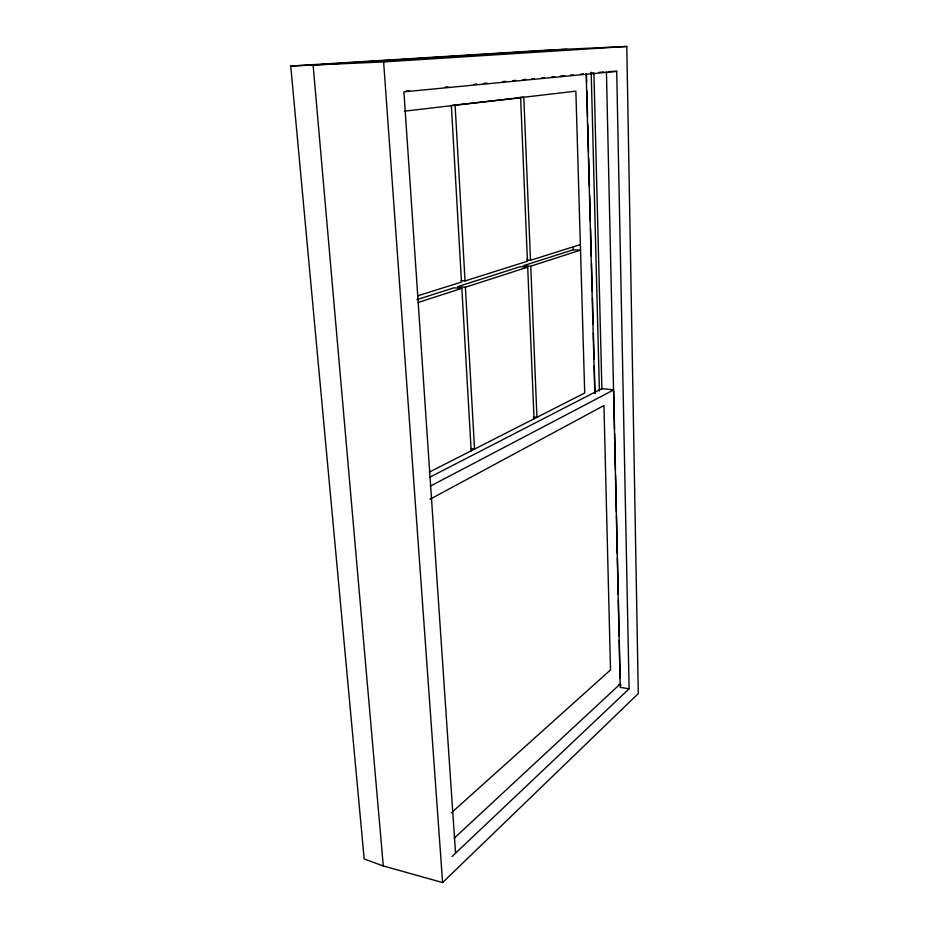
<?xml version="1.0" encoding="UTF-8"?>
<svg xmlns="http://www.w3.org/2000/svg" width="929" height="929" viewBox="0 0 929 929"><rect width="100%" height="100%" fill="white"/><g stroke="black" fill="none" stroke-linecap="round" stroke-linejoin="round"><path stroke-width="1.39" d="M442.61 882.55L638.269 693.591L626.785 46.45L547.518 50.12L290.731 66.04L364.18 858.953L383.305 865.967L442.61 882.55L383.619 61.929L290.731 66.04M452.063 856.468L629.107 688.807L616.705 71.324L608.994 71.591M454.153 838.26L620.247 683.965M451.424 812.782L610.504 669.925L603.943 405.543L430.034 499.256M430.243 486.192L613.674 389.913L601.876 388.601L429.57 477.343M429.303 472.141L584.713 393.002L575.864 91.158L404.684 111.143M418.201 302.436L461.852 288.373L471.177 450.948M527.695 267.146L520.135 266.716L457.509 286.689L465.394 287.235L527.695 267.146L534.036 418.933M530.738 266.17L580.52 250.122L573.263 249.773L523.19 265.74L530.738 266.17L536.939 417.33L533.281 416.866M416.947 299.626L453.944 287.827L461.852 288.373M417.748 295.828L461.492 282.044L451.366 105.697M461.086 280.674L465.034 280.93L527.451 261.258L520.623 97.754L516.71 97.847M526.72 260.097L530.494 260.306L580.358 244.582M520.623 97.754L451.018 105.511M616.705 71.324L403.906 91.843L455.547 853.17M406.368 90.798L409.248 90.531M445.223 87.094L448.103 86.815M474.011 84.342L476.891 84.063M484.09 83.378L486.97 83.099M502.798 81.589L505.678 81.311M512.878 80.626L515.746 80.347M522.946 79.662L525.826 79.383M531.585 78.837L534.465 78.559M541.653 77.873L544.533 77.595M551.733 76.91L554.613 76.631M560.373 76.085L564.681 75.667M570.441 75.121L573.321 74.843M580.52 74.157L583.4 73.879M590.589 73.194L593.468 72.926M599.228 72.369L603.548 71.963M383.619 61.929L626.785 46.45M566.795 49.225L313.108 65.042L383.305 865.967M519.892 97.324L523.805 97.231L530.494 260.306M470.736 448.544L474.545 449.102L465.394 287.235M618.517 684.603L621.164 685.033M629.107 688.807L620.212 687.367L606.428 71.684M455.105 105.256L465.034 280.93M573.181 247.021L573.263 249.773M586.199 73.844L594.781 392.955M591.192 72.218L599.414 391.039M586.42 73.554L586.652 82.251M586.884 90.937L587.592 117.008M587.778 124.254L588.521 151.775M588.719 159.022L589.45 186.543M589.694 195.229L590.391 221.299M590.589 228.546L591.32 256.067M591.518 263.302L592.261 290.823M592.447 298.07L593.155 324.14M593.387 332.826L594.084 358.908M594.281 366.142L595.013 393.664M593.945 73.275L601.887 389.065M613.709 391.353L614.545 429.024M614.65 433.367L615.451 469.575M615.59 475.369L616.391 511.589M616.496 515.932L617.332 553.591M617.437 557.934L618.238 594.154M618.366 599.948L619.178 636.156M619.271 640.511L620.119 678.17"/></g></svg>
